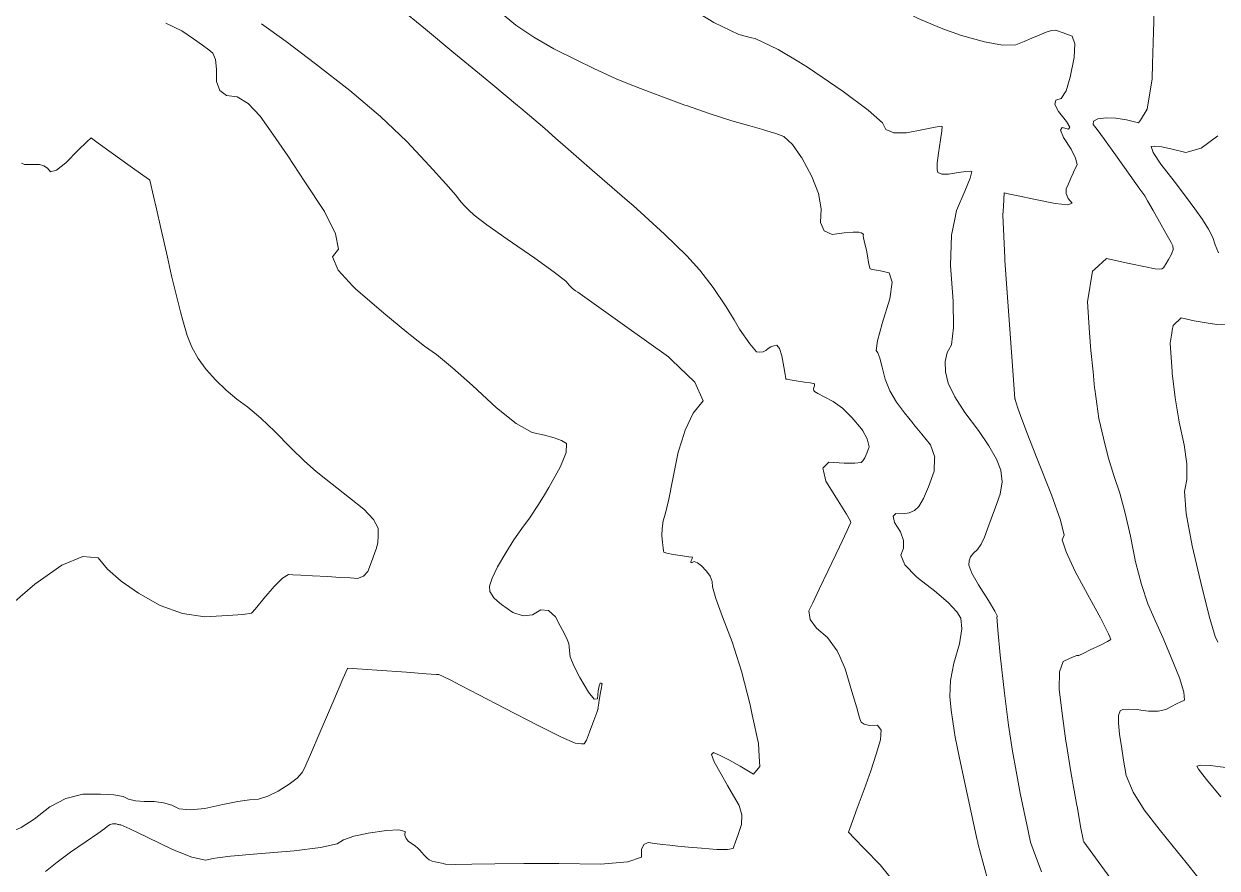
# Model space of a CAD drawing. Header units: inches. Extents: x 1337389 to 1347141, y 407035 to 414577.
# Drawn here: x 1339282 to 1339884, y 407704 to 408130 of the extents above; entities that cross this region are included whole.
import ezdxf

# ---------------------------------------------------------------- set-up
doc = ezdxf.new("R2010")
doc.units = ezdxf.units.IN
doc.header["$MEASUREMENT"] = 0
doc.layers.add('Topo', color=7, linetype='Continuous', lineweight=15, true_color=0x459900)

msp = doc.modelspace()

# ---------------------------------------------------------------- linework, layer by layer
at = {"layer": 'Topo'}
for p, q in [((1339649.294, 408122.7551, 1075), (1339642.912, 408124.2991, 1075)), ((1339748.454, 408126.269, 1080), (1339750.4798, 408125.5501, 1080)), ((1339861.6471, 407975.197, 1090), (1339861.372, 407973.5791, 1090)), ((1339822.4587, 407946.0539, 1085), (1339821.6699, 407954.0757, 1085)), ((1339864.451, 407932.928, 1090), (1339864.9548, 407929.915, 1090)), ((1339763.1913, 407717.7671, 1070), (1339763.251, 407717.4931, 1070)), ((1339795.5831, 407701.8671, 1075), (1339791.4988, 407713.0619, 1075))]:
    msp.add_line(p, q, dxfattribs=at)
for points, elevation in [([(1339392.996, 408218.9169), (1339395.6748, 408216.6689), (1339402.219, 408211.2709), (1339411.212, 408203.9109), (1339422.6541, 408194.5877), (1339434.8029, 408185.675), (1339447.659, 408177.171), (1339461.223, 408169.076), (1339474.6829, 408161.5839), (1339488.041, 408154.6939), (1339501.2959, 408148.406), (1339512.7518, 408142.0512), (1339522.409, 408135.628), (1339530.267, 408129.138), (1339539.2599, 408122.9729), (1339549.3861, 408117.132), (1339560.647, 408111.617), (1339569.7139, 408107.2321), (1339576.5881, 408103.976), (1339581.2679, 408101.8499), (1339589.314, 408098.6079), (1339593.2521, 408097.105)], 1070), ([(1339544.706, 408214.728), (1339562.3381, 408206.7321), (1339590.6529, 408192.797), (1339610.3921, 408184.027), (1339621.5539, 408180.4239), (1339624.14, 408181.9861), (1339626.2432, 408183.2211), (1339627.8631, 408184.128), (1339628.9999, 408184.7071), (1339629.773, 408185.1), (1339630.1819, 408185.3091), (1339630.227, 408185.331), (1339636.971, 408181.544), (1339650.412, 408173.9469), (1339670.5521, 408162.5391), (1339686.4042, 408154.0461), (1339697.9669, 408148.4669), (1339705.2419, 408145.803), (1339713.556, 408142.248), (1339722.9089, 408137.8041), (1339733.3001, 408132.469), (1339744.079, 408127.821), (1339748.454, 408126.269)], 1080), ([(1339513.6951, 408103.0118), (1339498.9599, 408115.1682), (1339484.6339, 408127.0101), (1339475.594, 408134.5129), (1339471.842, 408137.6772), (1339460.3489, 408145.3908), (1339441.1159, 408157.6561), (1339437.154, 408160.126)], 1065), ([(1339851.7142, 408109.5539), (1339852.2099, 408125.708), (1339852.757, 408141.8109)], 1085), ([(1339642.912, 408124.2991), (1339642.7989, 408124.326), (1339630.226, 408130.3811), (1339623.246, 408134.5732)], 1075), ([(1339447.991, 407997.3891), (1339440.5949, 408005.5161), (1339437.7328, 408012.2069), (1339440.6421, 408016.1019), (1339439.2909, 408023.706), (1339433.6788, 408035.0181), (1339423.807, 408050.0402), (1339415.0941, 408063.0789), (1339407.539, 408074.1372), (1339401.143, 408083.214), (1339395.1309, 408089.4841), (1339389.503, 408092.948), (1339384.258, 408093.6058), (1339380.7911, 408096.151), (1339379.1019, 408100.5852), (1339379.1911, 408106.9051), (1339378.5879, 408111.6821), (1339377.2931, 408114.9141), (1339375.307, 408116.6029), (1339372.028, 408119.05), (1339367.4581, 408122.2549), (1339361.5959, 408126.2189), (1339353.4979, 408130.1521)], 1055), ([(1339401.7821, 408129.7841), (1339414.2201, 408120.7979), (1339429.1349, 408109.563), (1339446.527, 408096.0789), (1339461.9131, 408082.9949), (1339475.2929, 408070.3089), (1339486.667, 408058.0219), (1339494.8879, 408048.9941), (1339499.956, 408043.226), (1339501.8701, 408040.7163), (1339504.053, 408038.218), (1339506.504, 408035.7331), (1339509.2239, 408033.26), (1339515.678, 408028.3989), (1339525.864, 408021.149), (1339539.7839, 408011.5121), (1339549.663, 408004.4009), (1339555.5021, 407999.818), (1339557.3, 407997.7621), (1339558.903, 407996.1531), (1339560.3093, 407994.9918), (1339561.5198, 407994.277), (1339569.7679, 407988.481), (1339585.0529, 407977.6032), (1339607.3741, 407961.6431), (1339608.9201, 407960.1591)], 1060), ([(1339673.177, 408110.5229), (1339662.7, 408116.841), (1339651.134, 408122.3099), (1339649.294, 408122.7551)], 1075), ([(1339750.4798, 408125.5501), (1339755.2451, 408123.86), (1339766.7989, 408120.5849), (1339775.9209, 408118.9962), (1339782.611, 408119.091), (1339786.8678, 408120.8709), (1339790.8439, 408122.5379), (1339794.5391, 408124.094), (1339797.952, 408125.5361), (1339800.704, 408126.3281), (1339802.7919, 408126.4689), (1339804.2178, 408125.959), (1339806.0939, 408125.3), (1339808.418, 408124.49), (1339811.1911, 408123.5311), (1339812.4091, 408119.592), (1339812.0719, 408112.6751), (1339810.1801, 408102.7778), (1339808.0202, 408095.904), (1339805.5931, 408092.0519), (1339802.8969, 408091.2241), (1339802.4519, 408089.0251), (1339804.2571, 408085.4569), (1339808.3131, 408080.5179), (1339809.959, 408077.544), (1339809.1951, 408076.5351), (1339806.0209, 408077.4889), (1339805.1939, 408076.1318), (1339806.7132, 408072.4629), (1339810.5789, 408066.481), (1339812.8769, 408061.9028), (1339813.606, 408058.73), (1339812.7669, 408056.9601), (1339812.029, 408055.3631), (1339811.392, 408053.937), (1339810.856, 408052.683), (1339810.1261, 408051.026), (1339809.1999, 408048.9648), (1339808.08, 408046.5009), (1339808.0379, 408044.0609), (1339809.0749, 408041.648), (1339811.1893, 408039.2592), (1339808.997, 408038.4029), (1339802.4982, 408039.078), (1339791.693, 408041.2848), (1339783.7949, 408042.9111), (1339778.8051, 408043.956), (1339776.7219, 408044.4199), (1339776.3799, 408037.4868)], 1080), ([(1339751.6969, 408030.3592), (1339752.709, 408035.5569), (1339757.0171, 408045.266), (1339759.609, 408051.8018), (1339760.4831, 408055.1669), (1339759.6401, 408055.3589), (1339757.405, 408055.2201), (1339753.7769, 408054.7521), (1339748.758, 408053.952), (1339745.276, 408053.933), (1339743.3321, 408054.6918), (1339742.9263, 408056.231), (1339743.0211, 408059.4919), (1339743.6181, 408064.4749), (1339744.715, 408071.1802), (1339745.3221, 408075.6879), (1339745.437, 408078), (1339745.0602, 408078.1159), (1339741.9378, 408077.6078), (1339736.0689, 408076.476), (1339727.455, 408074.7211), (1339721.1242, 408074.6839), (1339717.0781, 408076.3661), (1339715.316, 408079.7661), (1339708.1322, 408086.1584), (1339695.5259, 408095.542), (1339677.4971, 408107.9181), (1339673.177, 408110.5229)], 1075), ([(1339845.5681, 408081.212), (1339848.967, 408086.6729), (1339851.4812, 408101.986), (1339851.7142, 408109.5539)], 1085), ([(1339531.1739, 408088.5279), (1339518.5741, 408098.987), (1339513.6951, 408103.0118)], 1065), ([(1339593.2521, 408097.105), (1339600.726, 408094.252), (1339615.5039, 408088.78), (1339616.3898, 408088.471)], 1070), ([(1339550.339, 408072.074), (1339544.873, 408076.8599), (1339541.5299, 408079.8331), (1339532.763, 408087.2091), (1339531.1739, 408088.5279)], 1065), ([(1339616.3898, 408088.471), (1339628.3871, 408084.2938), (1339639.3742, 408080.796), (1339648.4659, 408078.284), (1339655.4921, 408076.2349)], 1070), ([(1339822.6399, 408005.959), (1339828.4612, 408011.3202), (1339839.8548, 408008.7821), (1339848.072, 408007.051), (1339853.1132, 408006.1269), (1339854.976, 408006.0092), (1339856.3679, 408006.1892), (1339857.2879, 408006.6681), (1339857.7359, 408007.446), (1339858.5619, 408008.8509), (1339859.767, 408010.8831), (1339861.3498, 408013.5419), (1339862.1042, 408015.8438), (1339862.027, 408017.7889), (1339861.1221, 408019.378), (1339859.1402, 408022.8669), (1339856.0831, 408028.258), (1339851.9508, 408035.5488), (1339849.1929, 408040.4171), (1339847.8076, 408042.8714), (1339845.3341, 408046.3501), (1339840.4019, 408053.268), (1339833.0069, 408063.6329), (1339827.4439, 408071.3549), (1339823.7109, 408076.4329), (1339821.8099, 408078.8681), (1339821.942, 408080.656), (1339824.1071, 408081.7951), (1339828.3059, 408082.2868), (1339833.1321, 408082.1141), (1339838.5869, 408081.2739), (1339844.6691, 408079.7692), (1339845.5681, 408081.212)], 1085), ([(1339655.4921, 408076.2349), (1339655.851, 408076.129), (1339661.5299, 408074.3291), (1339665.501, 408072.886), (1339669.8539, 408068.7978), (1339674.434, 408062.2851)], 1070), ([(1339280.714, 408059.421), (1339282.2212, 408058.8198), (1339283.5359, 408058.803), (1339285.2291, 408058.784), (1339287.3001, 408058.762), (1339289.7481, 408058.7379), (1339291.8951, 408058.113), (1339293.7412, 408056.8871), (1339295.286, 408055.062), (1339298.403, 408055.967), (1339303.0908, 408059.602), (1339309.351, 408065.9689), (1339313.5939, 408070.153), (1339315.8191, 408072.1531), (1339316.028, 408071.969), (1339319.382, 408069.548), (1339325.8819, 408064.8881), (1339335.528, 408057.9888), (1339341.9751, 408053.3881), (1339345.2239, 408051.0851), (1339345.2751, 408051.0779), (1339345.3341, 408051.0391), (1339345.4011, 408050.9661), (1339345.4751, 408050.8601), (1339347.3449, 408042.752), (1339348.7791, 408036.4491)], 1050), ([(1339586.4798, 408040.5561), (1339568.82, 408055.9391), (1339553.97, 408068.895), (1339550.339, 408072.074)], 1065), ([(1339884.7031, 408073.2161), (1339876.2551, 408067.0621), (1339868.564, 408064.843), (1339861.632, 408066.5579), (1339856.3881, 408067.6291), (1339852.831, 408068.054), (1339850.962, 408067.8349), (1339851.9591, 408064.8169), (1339855.8222, 408058.9991), (1339862.5512, 408050.381), (1339868.3168, 408042.8411), (1339873.12, 408036.3807), (1339876.96, 408030.999), (1339879.944, 408026.176), (1339882.072, 408021.9133), (1339883.345, 408018.21), (1339885.0819, 408014.172)], 1090), ([(1339674.434, 408062.2851), (1339674.5879, 408062.066), (1339679.7033, 408052.6889), (1339682.996, 408044.1459), (1339684.468, 408036.437), (1339684.1181, 408029.5619), (1339685.9269, 408025.2339), (1339689.8939, 408023.454), (1339696.02, 408024.22), (1339700.511, 408024.6059), (1339703.3669, 408024.6119), (1339704.5891, 408024.237), (1339705.375, 408023.8181), (1339705.727, 408023.3549), (1339705.6441, 408022.8481), (1339705.7779, 408021.795), (1339706.1268, 408020.1969), (1339706.6929, 408018.0518), (1339707.242, 408015.533), (1339707.774, 408012.6393), (1339708.2891, 408009.37), (1339708.7679, 408007.1691), (1339709.212, 408006.0371), (1339709.62, 408005.973), (1339711.3401, 408005.6399), (1339714.3701, 408005.0389), (1339718.7121, 408004.1689), (1339720.3051, 407999.4592), (1339719.149, 407990.9069), (1339715.2461, 407978.5139), (1339712.9108, 407969.8651), (1339712.1449, 407964.958), (1339712.947, 407963.795), (1339713.9771, 407960.9811), (1339715.2341, 407956.5151), (1339716.7171, 407950.3981), (1339719.095, 407944.5089), (1339722.367, 407938.848), (1339726.5321, 407933.414), (1339730.8019, 407928.0209), (1339731.0741, 407927.688)], 1070), ([(1339622.9179, 408005.6551), (1339616.606, 408012.701), (1339605.354, 408023.5778), (1339589.425, 408037.9909), (1339586.4798, 408040.5561)], 1065), ([(1339348.7791, 408036.4491), (1339351.01, 408026.6399), (1339354.332, 408011.9711)], 1050), ([(1339776.3799, 408037.4868), (1339776.1679, 408033.191), (1339777.076, 408011.7929)], 1080), ([(1339748.6411, 407965.0221), (1339750.1918, 407967.826), (1339751.2158, 407976.4833), (1339751.0621, 407989.8189), (1339749.7311, 408007.8339), (1339750.28, 408023.0799), (1339751.6969, 408030.3592)], 1075), ([(1339354.332, 408011.9711), (1339356.4711, 408002.526), (1339357.63, 407997.812)], 1050), ([(1339777.076, 408011.7929), (1339777.141, 408010.2679), (1339778.1399, 407996.4359)], 1080), ([(1339640.4081, 407980.4199), (1339636.5019, 407986.8749), (1339629.8153, 407996.7508), (1339623.1829, 408005.3599), (1339622.9179, 408005.6551)], 1065), ([(1339819.958, 407973.8383), (1339818.8319, 407989.4221), (1339821.4531, 408004.8661), (1339822.6399, 408005.959)], 1085), ([(1339357.63, 407997.812), (1339360.9059, 407984.493), (1339362.1829, 407980.0189)], 1050), ([(1339477.7911, 407972.1449), (1339475.2749, 407974.12), (1339463.6339, 407983.7451), (1339449.2281, 407996.0292), (1339447.991, 407997.3891)], 1055), ([(1339778.1399, 407996.4359), (1339779.642, 407975.6513), (1339781.344, 407952.4229), (1339782.2459, 407940.5829), (1339782.3171, 407940.2681)], 1080), ([(1339362.1829, 407980.0189), (1339364.3179, 407972.5399), (1339366.7049, 407966.6671), (1339369.927, 407960.9329), (1339373.984, 407955.338), (1339378.877, 407949.8802), (1339384.016, 407944.8787), (1339389.4011, 407940.3349), (1339395.033, 407936.2482), (1339401.4532, 407930.8029), (1339408.662, 407924.0011), (1339416.6601, 407915.842), (1339423.5899, 407909.132), (1339429.4521, 407903.8711), (1339434.2459, 407900.059), (1339439.8502, 407895.6091), (1339446.2641, 407890.5211), (1339453.4868, 407884.7957), (1339458.3161, 407879.7021), (1339460.7509, 407875.239), (1339460.7921, 407871.4069), (1339460.5251, 407868.0741), (1339459.951, 407865.241), (1339459.0688, 407862.9059), (1339458.0371, 407860.1411), (1339456.856, 407856.9459), (1339455.5241, 407853.3199), (1339453.3699, 407850.9769), (1339450.3921, 407849.918), (1339446.591, 407850.142), (1339441.516, 407850.43), (1339435.169, 407850.784), (1339427.5479, 407851.2031), (1339421.74, 407851.5342), (1339417.7438, 407851.7761), (1339415.5609, 407851.9299), (1339412.3851, 407849.9711), (1339408.2162, 407845.899), (1339403.0541, 407839.7142), (1339399.425, 407835.3859), (1339397.33, 407832.913), (1339396.768, 407832.2971), (1339392.5599, 407831.6989), (1339384.7051, 407831.121), (1339373.205, 407830.562), (1339361.889, 407832.266), (1339350.7579, 407836.235), (1339339.8111, 407842.4671), (1339330.9289, 407848.558), (1339324.1107, 407854.5081), (1339319.3569, 407860.315), (1339311.6419, 407861.0041), (1339300.9669, 407856.5741), (1339287.331, 407847.0249), (1339276.3872, 407837.3262)], 1050), ([(1339698.368, 407932.6281), (1339695.1161, 407935.7741), (1339690.456, 407939.21), (1339685.917, 407941.4579), (1339682.7751, 407943.124), (1339681.0319, 407944.2069), (1339680.6869, 407944.7071), (1339680.5588, 407945.365), (1339680.649, 407946.1819), (1339680.9559, 407947.157), (1339681.0471, 407947.8301), (1339680.9211, 407948.201), (1339680.5801, 407948.2692), (1339678.9299, 407948.5378), (1339675.9721, 407949.0068), (1339671.7057, 407949.6771), (1339668.7759, 407950.132), (1339667.1839, 407950.3718), (1339666.9289, 407950.3959), (1339666.7568, 407950.427), (1339666.667, 407950.4618), (1339666.6591, 407950.5029), (1339666.646, 407950.5731), (1339666.6261, 407950.6718), (1339666.601, 407950.8008), (1339666.2449, 407952.776), (1339665.557, 407956.5983), (1339664.538, 407962.2658), (1339663.35, 407965.946), (1339661.9919, 407967.6369), (1339660.4648, 407967.34), (1339659.0321, 407966.7771), (1339657.694, 407965.946), (1339656.4501, 407964.849), (1339655.041, 407964.2109), (1339653.467, 407964.0311), (1339651.7279, 407964.31), (1339648.3211, 407968.2099), (1339643.2461, 407975.7321), (1339640.4081, 407980.4199)], 1065), ([(1339888.968, 407977.7852), (1339884.1999, 407978.087), (1339878.807, 407978.7821), (1339872.7859, 407979.87), (1339866.14, 407981.3499), (1339862.0521, 407977.5849), (1339861.6471, 407975.197)], 1090), ([(1339553.9479, 407909.2911), (1339555.6538, 407913.5009), (1339555.8789, 407917.9521), (1339553.3299, 407919.4571), (1339549.5921, 407920.883), (1339544.6651, 407922.23), (1339538.5491, 407923.4991), (1339530.465, 407928.096), (1339520.415, 407936.0221), (1339508.3971, 407947.277), (1339498.3481, 407956.2172), (1339490.2659, 407962.842), (1339484.1522, 407967.1519), (1339477.7911, 407972.1449)], 1055), ([(1339821.6699, 407954.0757), (1339820.597, 407964.9869), (1339819.958, 407973.8383)], 1085), ([(1339861.372, 407973.5791), (1339860.523, 407968.576), (1339861.5529, 407954.3219), (1339861.6562, 407953.437)], 1090), ([(1339608.9201, 407960.1591), (1339620.6159, 407948.9312), (1339624.7779, 407939.4661), (1339619.8609, 407933.249), (1339615.688, 407924.6269), (1339614.0521, 407919.366)], 1060), ([(1339788.0368, 407726.546), (1339787.3779, 407729.6), (1339784.928, 407741.5391), (1339782.7973, 407752.5799), (1339780.9851, 407762.7208), (1339779.0541, 407775.8588), (1339777.003, 407791.9921), (1339774.8308, 407811.1219), (1339773.5188, 407823.942), (1339773.067, 407830.452), (1339773.4749, 407830.6522), (1339772.07, 407833.4201), (1339768.854, 407838.7552), (1339763.8249, 407846.657), (1339760.5221, 407852.6211), (1339758.944, 407856.6469), (1339759.091, 407858.7348), (1339759.8779, 407860.739), (1339761.3051, 407862.659), (1339763.3721, 407864.496), (1339765.2429, 407867.153), (1339766.9181, 407870.632), (1339768.3951, 407874.931), (1339770.2081, 407879.9849), (1339772.3568, 407885.7941), (1339774.8401, 407892.3559), (1339775.758, 407898.5858), (1339775.1099, 407904.4839), (1339772.8971, 407910.048), (1339769.12, 407916.7602), (1339763.7803, 407924.619), (1339756.8751, 407933.624), (1339751.808, 407941.544), (1339748.577, 407948.3772), (1339747.183, 407954.1241), (1339746.9881, 407959.2809), (1339747.9911, 407963.848), (1339748.6411, 407965.0221)], 1075), ([(1339861.6562, 407953.437), (1339863.0979, 407941.0279), (1339864.451, 407932.928)], 1090), ([(1339845.757, 407783.4599), (1339849.684, 407782.928), (1339854.4919, 407782.929), (1339858.3728, 407783.7079), (1339861.3279, 407785.2629), (1339863.881, 407786.5779), (1339866.033, 407787.6511), (1339867.7839, 407788.482), (1339867.538, 407792.486), (1339865.2958, 407799.6622), (1339861.0571, 407810.0109), (1339856.9951, 407819.691), (1339853.1112, 407828.701), (1339849.403, 407837.043), (1339846.0879, 407846.904), (1339843.1649, 407858.283), (1339840.6349, 407871.1822), (1339837.949, 407882.7431), (1339835.1081, 407892.967), (1339832.1119, 407901.853), (1339829.3651, 407911.089), (1339826.865, 407920.6758), (1339824.6139, 407930.614), (1339822.525, 407945.384), (1339822.4587, 407946.0539)], 1085), ([(1339782.3171, 407940.2681), (1339782.348, 407940.1319), (1339782.8427, 407938.5638), (1339783.731, 407935.8811), (1339785.0121, 407932.0809), (1339788.266, 407923.5149), (1339793.492, 407910.1819), (1339800.6899, 407892.0831), (1339805.1961, 407879.242), (1339807.0091, 407871.6579), (1339806.1289, 407869.333), (1339808.021, 407863.239), (1339812.684, 407853.3761), (1339820.1191, 407839.744), (1339825.388, 407829.9542), (1339828.491, 407824.0059), (1339829.4272, 407821.9001), (1339830.096, 407820.384), (1339830.5001, 407819.4593), (1339830.6371, 407819.1251), (1339828.9721, 407818.0681), (1339825.5071, 407816.2891), (1339820.2408, 407813.788), (1339816.6568, 407812.083), (1339814.757, 407811.1729), (1339814.5411, 407811.059), (1339814.2559, 407811.0019), (1339813.9029, 407811.0019), (1339813.482, 407811.059), (1339812.1109, 407810.56), (1339809.7899, 407809.5072), (1339806.5191, 407807.8979), (1339804.8041, 407802.7211), (1339804.6459, 407793.9772), (1339806.0429, 407781.664), (1339807.989, 407767.7808), (1339808.261, 407766.0918)], 1080), ([(1339705.4001, 407924.3069), (1339704.792, 407925.343), (1339699.894, 407931.152), (1339698.368, 407932.6281)], 1065), ([(1339864.9548, 407929.915), (1339865.159, 407928.693), (1339867.736, 407917.318), (1339869.033, 407907.713), (1339869.051, 407899.879), (1339868.1119, 407895.3661)], 1090), ([(1339685.5139, 407904.1029), (1339685.171, 407905.5031), (1339688.2471, 407908.529), (1339695.9991, 407908.059), (1339701.461, 407908.007), (1339704.631, 407908.3709), (1339705.512, 407909.153), (1339706.465, 407910.7411), (1339707.4911, 407913.1342), (1339708.5909, 407916.3341), (1339707.6913, 407920.403), (1339705.4001, 407924.3069)], 1065), ([(1339731.0741, 407927.688), (1339735.177, 407922.6691), (1339739.6549, 407917.3573), (1339741.728, 407911.159), (1339741.704, 407910.6541)], 1070), ([(1339614.0521, 407919.366), (1339612.2591, 407913.602), (1339609.575, 407900.1731), (1339607.422, 407889.9149), (1339605.801, 407882.8302), (1339604.711, 407878.9159), (1339604.1109, 407875.132), (1339604.0021, 407871.477), (1339604.3821, 407867.9509), (1339604.66, 407865.3981), (1339604.8362, 407863.8181), (1339604.9092, 407863.2111), (1339606.5321, 407862.5789), (1339609.7049, 407861.9239), (1339614.4279, 407861.245), (1339617.6199, 407860.7859), (1339619.282, 407860.5478), (1339619.4141, 407860.532), (1339619.3411, 407860.169), (1339619.064, 407859.4609), (1339618.582, 407858.407), (1339618.6281, 407857.8702), (1339619.204, 407857.8499), (1339620.3078, 407858.3481), (1339621.898, 407857.8079), (1339623.9729, 407856.2299), (1339626.4099, 407853.741)], 1060), ([(1339544.711, 407892.126), (1339546.8841, 407895.7599), (1339552.6559, 407906.1042), (1339553.9479, 407909.2911)], 1055), ([(1339741.704, 407910.6541), (1339741.3951, 407904.075), (1339738.655, 407896.1042), (1339736.0981, 407890.1411), (1339733.723, 407886.186), (1339731.53, 407884.2379), (1339728.862, 407883.013), (1339725.718, 407882.5101), (1339722.099, 407882.7289), (1339720.6819, 407881.2849), (1339721.469, 407878.1761), (1339724.459, 407873.4019), (1339725.972, 407869.047), (1339726.0081, 407865.1111), (1339725.8078, 407864.6239)], 1070), ([(1339698.264, 407875.6419), (1339699.393, 407878.163), (1339699.2852, 407878.4021), (1339699.23, 407878.5952), (1339699.2259, 407878.741), (1339699.274, 407878.8419), (1339697.2139, 407882.2491), (1339693.046, 407888.9611), (1339686.7699, 407898.98), (1339685.5139, 407904.1029)], 1065), ([(1339868.1119, 407895.3661), (1339867.789, 407893.8161), (1339868.6611, 407882.6419), (1339871.669, 407866.3559), (1339876.8111, 407844.958), (1339880.691, 407829.722), (1339883.308, 407820.6479), (1339884.6631, 407817.737)], 1090), ([(1339520.8169, 407838.6671), (1339519.137, 407840.178), (1339517.1079, 407843.2561), (1339516.9449, 407845.9111), (1339518.239, 407850.062), (1339520.9931, 407855.7099), (1339525.205, 407862.8539), (1339529.313, 407869.3299), (1339533.3162, 407875.1381), (1339537.214, 407880.2771), (1339541.7371, 407887.1509), (1339544.711, 407892.126)], 1055), ([(1339693.7831, 407810.471), (1339692.504, 407813.3169), (1339687.6371, 407820.1532), (1339681.9981, 407824.711), (1339678.8713, 407829.1452), (1339678.2531, 407833.4541), (1339680.146, 407837.6389), (1339683.3491, 407844.4401), (1339687.86, 407853.8571), (1339693.6809, 407865.8912), (1339697.5249, 407873.9919), (1339698.264, 407875.6419)], 1065), ([(1339725.8078, 407864.6239), (1339724.567, 407861.5921), (1339726.6901, 407856.83), (1339732.378, 407850.823), (1339733.5848, 407849.8771)], 1070), ([(1339626.4099, 407853.741), (1339626.533, 407853.6149), (1339628.308, 407850.9808), (1339629.296, 407848.326), (1339629.4979, 407845.652), (1339630.209, 407843.245)], 1060), ([(1339733.5848, 407849.8771), (1339741.63, 407843.572), (1339748.4842, 407837.6599), (1339752.94, 407833.0861), (1339754.997, 407829.8519), (1339755.4209, 407824.4491), (1339754.21, 407816.8789), (1339751.3649, 407807.1409), (1339749.7339, 407798.3117), (1339749.3161, 407790.3931), (1339750.1109, 407783.3831), (1339750.836, 407777.6251), (1339751.4891, 407773.1169), (1339752.0699, 407769.8597), (1339754.2909, 407759.198), (1339758.1491, 407741.13), (1339763.1913, 407717.7671)], 1070), ([(1339630.209, 407843.245), (1339631.2571, 407839.698), (1339634.5731, 407830.4641), (1339639.4452, 407817.951), (1339644.1061, 407803.1381), (1339648.5561, 407786.024), (1339649.6469, 407781.0311)], 1060), ([(1339552.653, 407825.991), (1339550.3319, 407830.439), (1339546.7641, 407833.7339), (1339542.893, 407834.0731), (1339538.718, 407831.4552), (1339534.016, 407831.0169), (1339528.7859, 407832.7581), (1339523.029, 407836.679), (1339520.8169, 407838.6671)], 1055), ([(1339450.2431, 407804.2681), (1339460.1422, 407803.575), (1339475.003, 407802.5259), (1339484.96, 407801.8251), (1339490.0129, 407801.4701), (1339490.162, 407801.461), (1339490.4409, 407801.4448), (1339490.8491, 407801.4222), (1339491.386, 407801.3901), (1339493.4941, 407800.4621), (1339497.1721, 407798.639), (1339502.42, 407795.919), (1339511.552, 407791.1869), (1339524.5671, 407784.4431), (1339541.466, 407775.688), (1339553.343, 407769.7941), (1339560.198, 407766.7631), (1339562.0319, 407766.594), (1339563.4119, 407766.4672), (1339564.338, 407766.384), (1339564.8111, 407766.344), (1339565.8481, 407768.3121), (1339567.4499, 407772.288), (1339569.618, 407778.2732), (1339571.064, 407782.2679), (1339571.7924, 407784.2809), (1339571.784, 407784.325), (1339571.7571, 407784.38), (1339571.713, 407784.4548), (1339571.9098, 407785.8), (1339572.3499, 407788.415), (1339573.0309, 407792.3011), (1339573.4751, 407794.9059), (1339573.6819, 407796.2299), (1339573.652, 407796.274), (1339573.6609, 407796.367), (1339573.7091, 407796.508), (1339573.7962, 407796.6989), (1339573.67, 407796.8498), (1339573.329, 407796.9611), (1339572.7738, 407797.031), (1339572.2939, 407795.7581), (1339571.8879, 407793.1421), (1339571.5579, 407789.182), (1339569.8818, 407788.9859), (1339566.8611, 407792.5531), (1339562.495, 407799.883), (1339559.463, 407805.782), (1339557.7641, 407810.249), (1339557.3991, 407813.2838), (1339557.1359, 407815.4869), (1339556.9759, 407816.8571), (1339556.9169, 407817.396), (1339555.7909, 407819.8389), (1339553.595, 407824.1859), (1339552.653, 407825.991)], 1055), ([(1339704.651, 407777.4421), (1339704.4129, 407777.6191), (1339703.8311, 407779.518), (1339702.335, 407784.5819), (1339699.9239, 407792.81), (1339696.6001, 407804.203), (1339693.7831, 407810.471)], 1065), ([(1339356.9649, 407735.2741), (1339360.33, 407733.6267), (1339365.8708, 407733.077), (1339373.192, 407733.818), (1339382.2951, 407735.8479), (1339389.842, 407737.3199), (1339395.8348, 407738.2321), (1339400.2708, 407738.584), (1339405.0801, 407740.002), (1339410.261, 407742.4861), (1339415.8129, 407746.036), (1339419.874, 407749.173), (1339422.443, 407751.8979), (1339423.521, 407754.21), (1339426.523, 407761.0801), (1339431.4508, 407772.5089), (1339438.304, 407788.4959), (1339442.8822, 407799.164), (1339445.1861, 407804.5151), (1339445.215, 407804.5471), (1339445.2391, 407804.5729), (1339445.2631, 407804.6005), (1339450.2431, 407804.2681)], 1055), ([(1339649.6469, 407781.0311), (1339652.7959, 407766.61), (1339653.1111, 407760.078)], 1060), ([(1339835.965, 407765.0639), (1339835.959, 407765.101), (1339835.0841, 407771.336), (1339834.4599, 407776.8311), (1339834.5311, 407780.734), (1339835.296, 407783.0439), (1339836.7558, 407783.7619), (1339839.6411, 407783.9822), (1339843.95, 407783.7041), (1339845.757, 407783.4599)], 1085), ([(1339714.536, 407771.1992), (1339714.6179, 407773.361), (1339712.7671, 407775.766), (1339708.8809, 407775.743), (1339706.0971, 407776.361), (1339704.651, 407777.4421)], 1065), ([(1339700.7161, 407728.7481), (1339702.141, 407732.683), (1339706.071, 407743.3412), (1339709.43, 407752.8678), (1339712.2179, 407761.2629), (1339714.4351, 407768.5261), (1339714.536, 407771.1992)], 1065), ([(1339653.1111, 407760.078), (1339653.3571, 407754.9891), (1339650.2401, 407751.1612), (1339643.445, 407755.127), (1339637.8178, 407758.2769), (1339633.3581, 407760.6129), (1339630.066, 407762.1341), (1339629.054, 407761.0617), (1339630.3219, 407757.396), (1339633.869, 407751.1371), (1339637.169, 407745.3819), (1339640.221, 407740.133), (1339643.0249, 407735.3879), (1339644.3259, 407730.5601), (1339644.1239, 407725.6469), (1339642.4189, 407720.6501), (1339641.1542, 407716.964), (1339640.329, 407714.5901), (1339639.9439, 407713.5271), (1339637.085, 407713.04), (1339631.7498, 407713.128), (1339623.9401, 407713.7931), (1339617.375, 407714.3618), (1339612.053, 407714.835), (1339607.976, 407715.2111), (1339604.1202, 407715.6261), (1339600.4859, 407716.0799), (1339597.0739, 407716.5718), (1339594.8202, 407715.6081), (1339593.7229, 407713.1871), (1339593.782, 407709.3111), (1339586.8529, 407706.8209), (1339572.9328, 407705.7183), (1339552.025, 407706.002), (1339534.25, 407706.0811), (1339519.6098, 407705.9559), (1339508.105, 407705.6258), (1339499.8101, 407705.549), (1339494.7259, 407705.7271), (1339492.852, 407706.1571), (1339491.1051, 407706.5539), (1339489.4851, 407706.9168), (1339487.9931, 407707.2461), (1339486.5821, 407707.9189), (1339485.2529, 407708.9371), (1339484.0059, 407710.2989), (1339482.8511, 407711.5521), (1339481.7889, 407712.6971), (1339480.819, 407713.7329), (1339479.5431, 407714.832), (1339477.96, 407715.9932), (1339476.0711, 407717.216), (1339474.8329, 407718.668), (1339474.2458, 407720.3479), (1339474.3107, 407722.2559), (1339471.2399, 407723.0642), (1339465.0341, 407722.7721), (1339455.6932, 407721.3798), (1339450.9269, 407720.3289)], 1060), ([(1339808.261, 407766.0918), (1339810.482, 407752.3259), (1339813.5229, 407735.299), (1339813.6033, 407734.8519)], 1080), ([(1339891.6869, 407680.0861), (1339882.2822, 407690.3471), (1339874.5989, 407699.144), (1339868.639, 407706.4751), (1339862.1279, 407714.5731), (1339855.066, 407723.4361), (1339847.4539, 407733.064), (1339841.92, 407742.0549), (1339838.4641, 407750.409), (1339837.086, 407758.125), (1339835.965, 407765.0639)], 1085), ([(1339888.6962, 407754.417), (1339880.8789, 407755.475), (1339875.9811, 407755.702), (1339874.002, 407755.0961), (1339874.9419, 407753.66), (1339878.9829, 407748.5031), (1339886.1231, 407739.627)], 1090), ([(1339266.482, 407718.0009), (1339267.8752, 407719.5341), (1339271.432, 407721.488), (1339275.3288, 407721.8539), (1339280.5461, 407724.174), (1339287.0851, 407728.449), (1339294.944, 407734.6791), (1339303.1402, 407738.8611), (1339311.6751, 407740.994), (1339320.5472, 407741.079), (1339327.3531, 407740.705), (1339332.0939, 407739.8721), (1339334.7679, 407738.5811), (1339338.259, 407737.7229), (1339342.5648, 407737.2962), (1339347.6879, 407737.3011), (1339352.3569, 407736.6909), (1339356.5709, 407735.467), (1339356.9649, 407735.2741)], 1055), ([(1339813.6033, 407734.8519), (1339815.5651, 407723.8809), (1339816.6069, 407718.0701), (1339816.651, 407717.8681), (1339816.745, 407717.609), (1339816.891, 407717.2931), (1339817.087, 407716.9201), (1339821.5271, 407710.8041), (1339830.2101, 407698.9431), (1339843.137, 407681.3389), (1339844.1371, 407680.054)], 1080), ([(1339379.575, 407708.8619), (1339377.4651, 407708.605), (1339373.567, 407707.7351), (1339366.716, 407709.237), (1339356.9119, 407713.109), (1339344.1549, 407719.3532), (1339335.4519, 407723.515), (1339330.8041, 407725.596), (1339330.2121, 407725.5948), (1339329.714, 407725.645), (1339329.3099, 407725.744), (1339329.001, 407725.8929), (1339328.4521, 407725.99), (1339327.6649, 407726.0329), (1339326.6389, 407726.023), (1339325.4751, 407725.6369), (1339324.1741, 407724.873), (1339322.7348, 407723.733), (1339319.1391, 407721.163), (1339313.386, 407717.1642), (1339305.4763, 407711.7361), (1339298.6289, 407706.6591), (1339292.8468, 407701.9331)], 1060), ([(1339719.08, 407699.2631), (1339714.1709, 407705.34), (1339706.2999, 407713.3881), (1339701.0282, 407718.8181), (1339698.355, 407721.632), (1339698.283, 407721.8278), (1339699.5451, 407725.5119), (1339700.7161, 407728.7481)], 1065), ([(1339791.4988, 407713.0619), (1339790.1489, 407716.7617), (1339788.0368, 407726.546)], 1075), ([(1339450.9269, 407720.3289), (1339448.4031, 407719.7729), (1339443.166, 407717.951), (1339439.9801, 407715.9151), (1339431.6969, 407714.0681), (1339418.317, 407712.41), (1339399.84, 407710.9419), (1339386.2221, 407709.6741), (1339379.575, 407708.8619)], 1060), ([(1339763.251, 407717.4931), (1339763.647, 407715.656), (1339765.9889, 407706.953)], 1070), ([(1339765.9889, 407706.953), (1339769.1651, 407695.1528), (1339772.1211, 407686.8649)], 1070)]:
    msp.add_lwpolyline(points, dxfattribs=dict(at, elevation=elevation))

doc.saveas('drawing.dxf')
